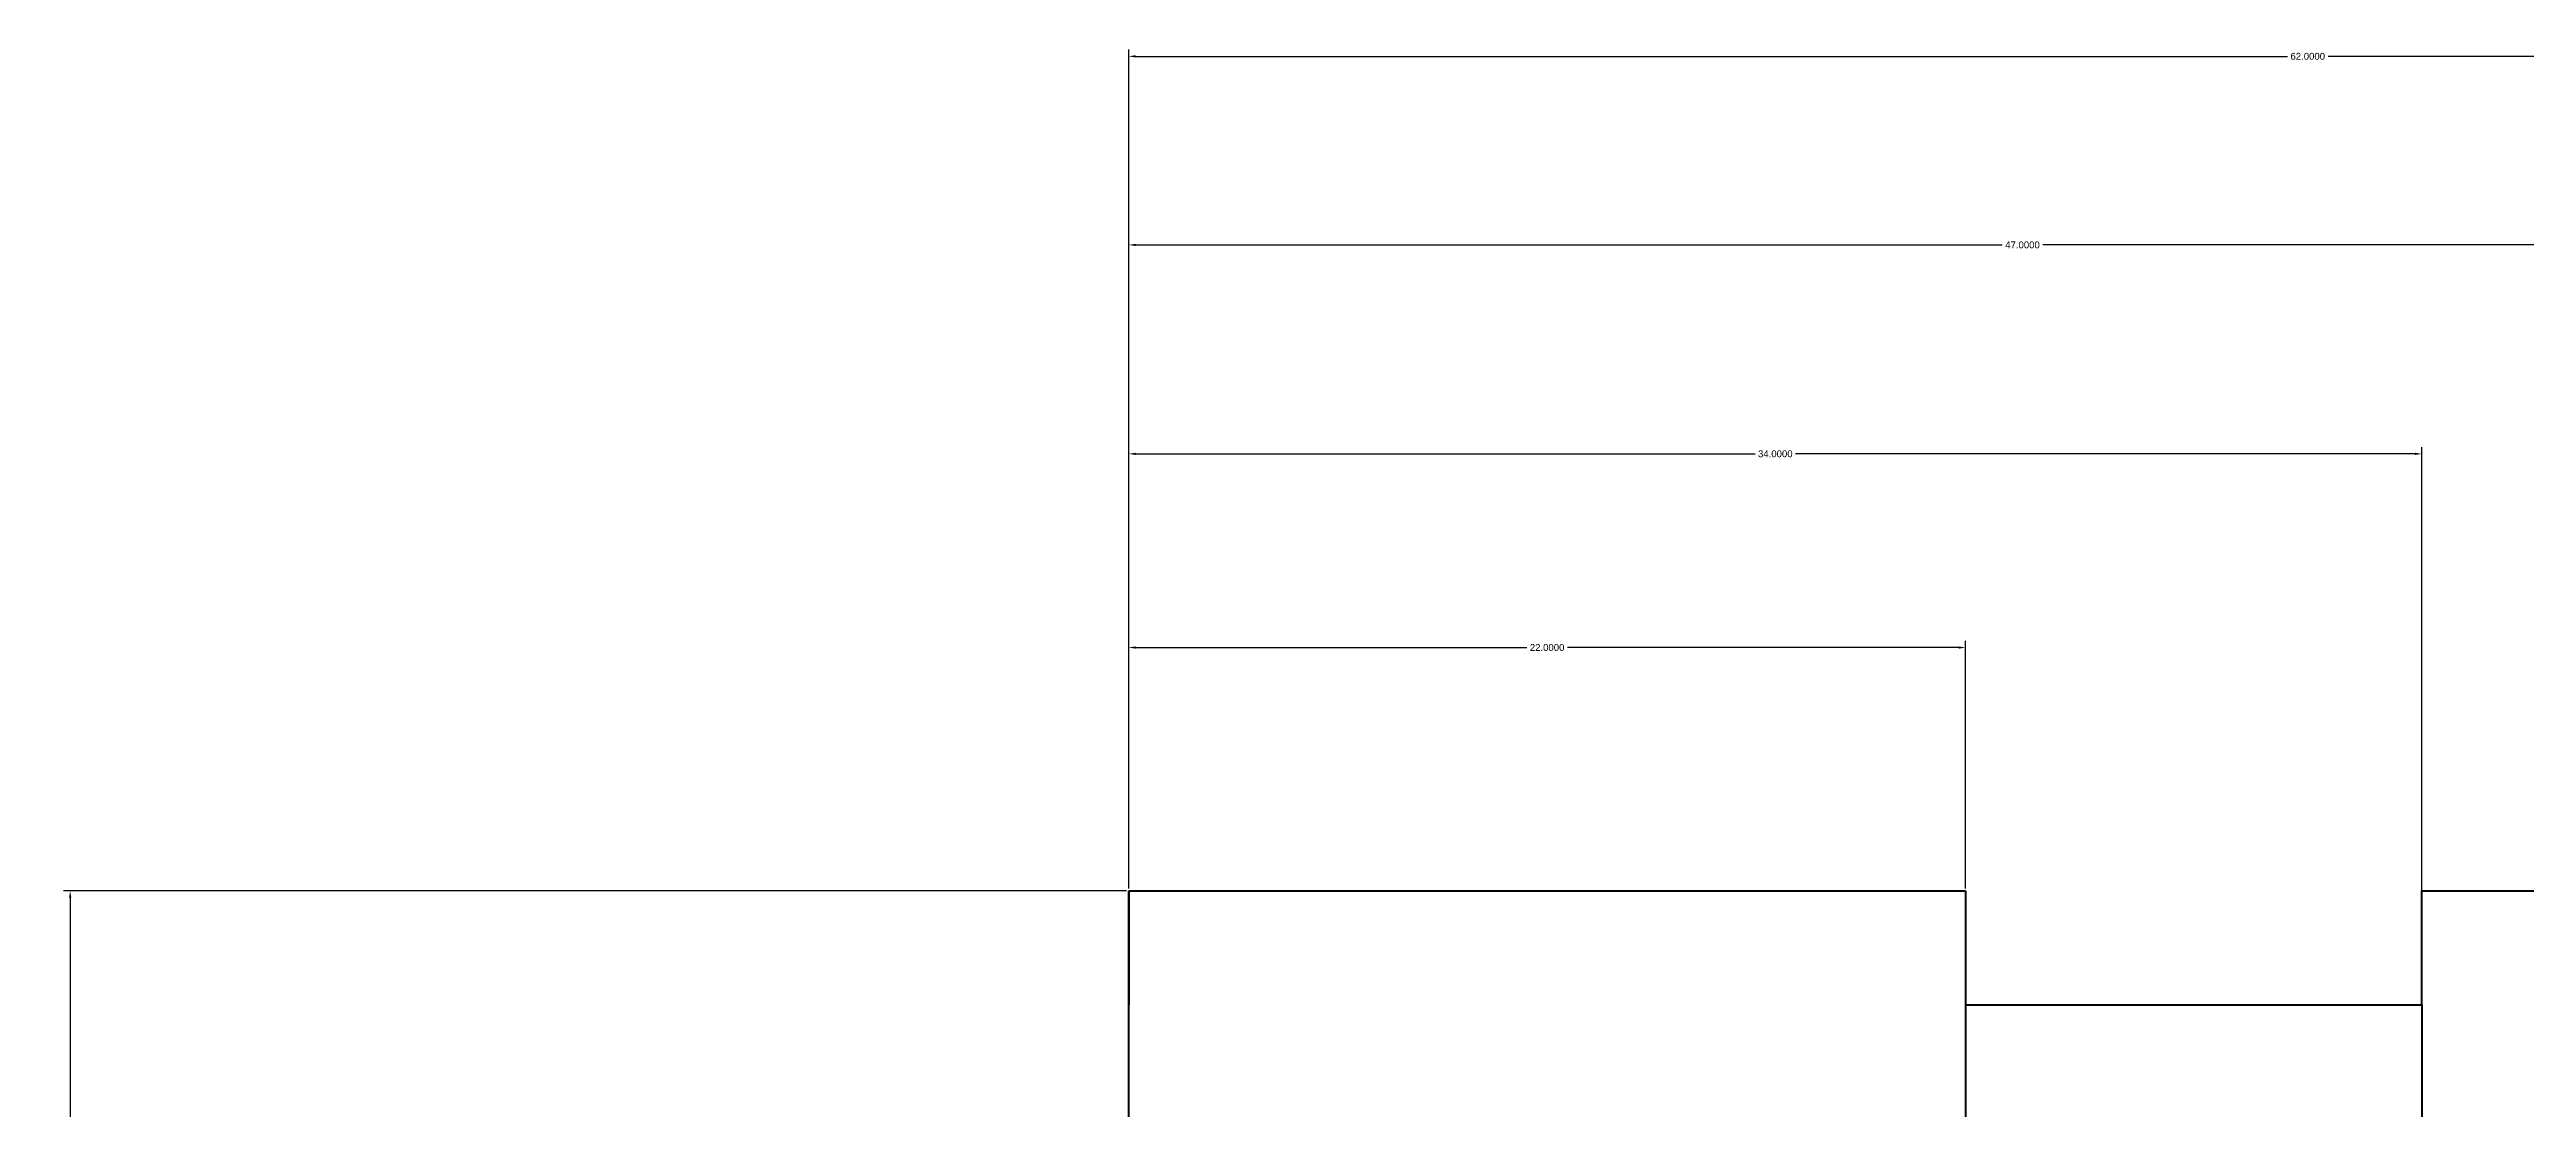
# Model space of a CAD drawing. Header units: millimetres. Extents: x 2902 to 3266, y 1828 to 1917.
# Drawn here: x 3135.9 to 3201.1, y 1889.5 to 1917.3 of the extents above; entities that cross this region are included whole.
import ezdxf

# ---------------------------------------------------------------- set-up
doc = ezdxf.new("R2010")
doc.units = ezdxf.units.MM
doc.styles.get("Standard").update_dxf_attribs({"font": 'arial.ttf'})
doc.dimstyles.get("Standard").update_dxf_attribs({"dimtxt": 0.18, "dimasz": 0.18, "dimexe": 0.18, "dimexo": 0.0625, "dimgap": 0.09, "dimtad": 0, "dimtih": 1, "dimtoh": 1, "dimdec": 4, "dimzin": 0, "dimdsep": 46, "dimtxsty": 'Standard', "dimcen": 0.09, "dimadec": 0, "dimazin": 0, "dimtfac": 1, "dimtdec": 4, "dimtofl": 0, "dimtmove": 0, "dimatfit": 3, "dimfxl": 1, "dimtolj": 1, "dimtzin": 0, "dimarcsym": 0})

# ---------------------------------------------------------------- blocks, each defined once
blk = doc.blocks.new('*D46')
at = {"color": 0, "lineweight": -2, "transparency": 16777216}
for p, q in [((3164.321, 1895.267), (3164.321, 1901.789)), ((3186.321, 1895.267), (3186.321, 1901.789)), ((3164.501, 1901.609), (3174.786, 1901.609)), ((3186.141, 1901.609), (3175.856, 1901.609))]:
    blk.add_line(p, q, dxfattribs=at)
at = {"color": 0, "transparency": 16777216}
for points in [[(3164.501, 1901.639), (3164.501, 1901.579), (3164.321, 1901.609)], [(3186.141, 1901.639), (3186.141, 1901.579), (3186.321, 1901.609)]]:
    blk.add_solid(points, dxfattribs=at)
at = {"layer": 'DEFPOINTS', "color": 0, "transparency": 16777216}
for p in [(3186.321, 1901.609), (3164.321, 1895.204), (3186.321, 1895.204)]:
    blk.add_point(p, dxfattribs=at)
at = {"color": 0, "lineweight": 15, "transparency": 16777216, "insert": (3175.321, 1901.609), "char_height": 0.18, "attachment_point": 5}
blk.add_mtext('\\A1;22.0000', dxfattribs=at)
blk = doc.blocks.new('*D47')
at = {"color": 0, "lineweight": -2, "transparency": 16777216}
for p, q in [((3164.321, 1895.267), (3164.321, 1906.884)), ((3164.501, 1906.704), (3180.788, 1906.704)), ((3198.141, 1906.704), (3181.854, 1906.704)), ((3198.321, 1892.267), (3198.321, 1906.884))]:
    blk.add_line(p, q, dxfattribs=at)
at = {"color": 0, "transparency": 16777216}
for points in [[(3164.501, 1906.734), (3164.501, 1906.674), (3164.321, 1906.704)], [(3198.141, 1906.734), (3198.141, 1906.674), (3198.321, 1906.704)]]:
    blk.add_solid(points, dxfattribs=at)
at = {"layer": 'DEFPOINTS', "color": 0, "transparency": 16777216}
for p in [(3198.321, 1906.704), (3164.321, 1895.204), (3198.321, 1892.204)]:
    blk.add_point(p, dxfattribs=at)
at = {"color": 0, "lineweight": 15, "transparency": 16777216, "insert": (3181.321, 1906.704), "char_height": 0.18, "attachment_point": 5}
blk.add_mtext('\\A1;34.0000', dxfattribs=at)
blk = doc.blocks.new('*D48')
at = {"color": 0, "lineweight": -2, "transparency": 16777216}
for p, q in [((3164.321, 1895.267), (3164.321, 1912.381)), ((3164.501, 1912.201), (3187.284, 1912.201)), ((3211.141, 1912.201), (3188.358, 1912.201)), ((3211.321, 1895.267), (3211.321, 1912.381))]:
    blk.add_line(p, q, dxfattribs=at)
at = {"color": 0, "transparency": 16777216}
for points in [[(3164.501, 1912.231), (3164.501, 1912.171), (3164.321, 1912.201)], [(3211.141, 1912.231), (3211.141, 1912.171), (3211.321, 1912.201)]]:
    blk.add_solid(points, dxfattribs=at)
at = {"layer": 'DEFPOINTS', "color": 0, "transparency": 16777216}
for p in [(3211.321, 1912.201), (3164.321, 1895.204), (3211.321, 1895.204)]:
    blk.add_point(p, dxfattribs=at)
at = {"color": 0, "lineweight": 15, "transparency": 16777216, "insert": (3187.821, 1912.201), "char_height": 0.18, "attachment_point": 5}
blk.add_mtext('\\A1;47.0000', dxfattribs=at)
blk = doc.blocks.new('*D49')
at = {"color": 0, "lineweight": -2, "transparency": 16777216}
for p, q in [((3164.321, 1895.267), (3164.321, 1917.342)), ((3226.321, 1901.267), (3226.321, 1917.342)), ((3164.501, 1917.162), (3194.787, 1917.162)), ((3226.141, 1917.162), (3195.854, 1917.162))]:
    blk.add_line(p, q, dxfattribs=at)
at = {"color": 0, "transparency": 16777216}
for points in [[(3164.501, 1917.192), (3164.501, 1917.132), (3164.321, 1917.162)], [(3226.141, 1917.192), (3226.141, 1917.132), (3226.321, 1917.162)]]:
    blk.add_solid(points, dxfattribs=at)
at = {"layer": 'DEFPOINTS', "color": 0, "transparency": 16777216}
for p in [(3226.321, 1917.162), (3226.321, 1901.204), (3164.321, 1895.204)]:
    blk.add_point(p, dxfattribs=at)
at = {"color": 0, "lineweight": 15, "transparency": 16777216, "insert": (3195.321, 1917.162), "char_height": 0.18, "attachment_point": 5}
blk.add_mtext('\\A1;62.0000', dxfattribs=at)
blk = doc.blocks.new('*D50')
at = {"color": 0, "lineweight": -2, "transparency": 16777216}
for p, q in [((3164.258, 1895.204), (3136.308, 1895.204)), ((3136.488, 1895.024), (3136.488, 1876.391)), ((3136.488, 1857.384), (3136.488, 1876.018)), ((3164.258, 1857.204), (3136.308, 1857.204))]:
    blk.add_line(p, q, dxfattribs=at)
at = {"color": 0, "transparency": 16777216}
for points in [[(3136.458, 1895.024), (3136.518, 1895.024), (3136.488, 1895.204)], [(3136.458, 1857.384), (3136.518, 1857.384), (3136.488, 1857.204)]]:
    blk.add_solid(points, dxfattribs=at)
at = {"layer": 'DEFPOINTS', "color": 0, "transparency": 16777216}
for p in [(3164.321, 1895.204), (3136.488, 1857.204), (3164.321, 1857.204)]:
    blk.add_point(p, dxfattribs=at)
at = {"color": 0, "lineweight": 15, "transparency": 16777216, "insert": (3136.488, 1876.204), "char_height": 0.18, "attachment_point": 5}
blk.add_mtext('\\A1;%%C38.0000', dxfattribs=at)

msp = doc.modelspace()

# ---------------------------------------------------------------- linework, layer by layer
at = {"lineweight": 50}
for p, q in [((3164.32075, 1857.20448), (3164.32075, 1895.20448)), ((3164.32075, 1895.20448), (3164.32075, 1892.20448)), ((3164.32075, 1895.20448), (3186.32075, 1895.20448)), ((3186.32075, 1895.20448), (3186.32075, 1892.20448)), ((3198.32075, 1892.20448), (3198.32075, 1895.20448)), ((3198.32075, 1895.20448), (3211.32075, 1895.20448)), ((3186.32075, 1892.20448), (3198.32075, 1892.20448)), ((3186.32075, 1892.20448), (3186.32075, 1876.20448)), ((3198.32075, 1892.20448), (3198.32075, 1876.20448))]:
    msp.add_line(p, q, dxfattribs=at)

# ---------------------------------------------------------------- dimensions: what is measured, and where the dimension line sits
at = {"lineweight": 15}
for base, p2, picture, middle in [((3226.32075, 1917.16169), (3226.32075, 1901.20448), '*D49', (3195.32075, 1917.16169)), ((3211.32075, 1912.20102), (3211.32075, 1895.20448), '*D48', (3187.82075, 1912.20102)), ((3198.32075, 1906.70406), (3198.32075, 1892.20448), '*D47', (3181.32075, 1906.70406)), ((3186.32075, 1901.60933), (3186.32075, 1895.20448), '*D46', (3175.32075, 1901.60933))]:
    dim = msp.add_linear_dim(base=base, p1=(3164.32075, 1895.20448), p2=p2, dimstyle='Standard', dxfattribs=at)
    dim.commit()
    dim.dimension.update_dxf_attribs({"geometry": picture, "text_midpoint": middle})
dim = msp.add_linear_dim(base=(3136.48834, 1857.20448), p1=(3164.32075, 1895.20448), p2=(3164.32075, 1857.20448), angle=90, text='%%C<>', dimstyle='Standard', dxfattribs=at)
dim.commit()
dim.dimension.update_dxf_attribs({"geometry": '*D50', "text_midpoint": (3136.48834, 1876.20448), "dimtype": 160})

doc.saveas('drawing.dxf')
